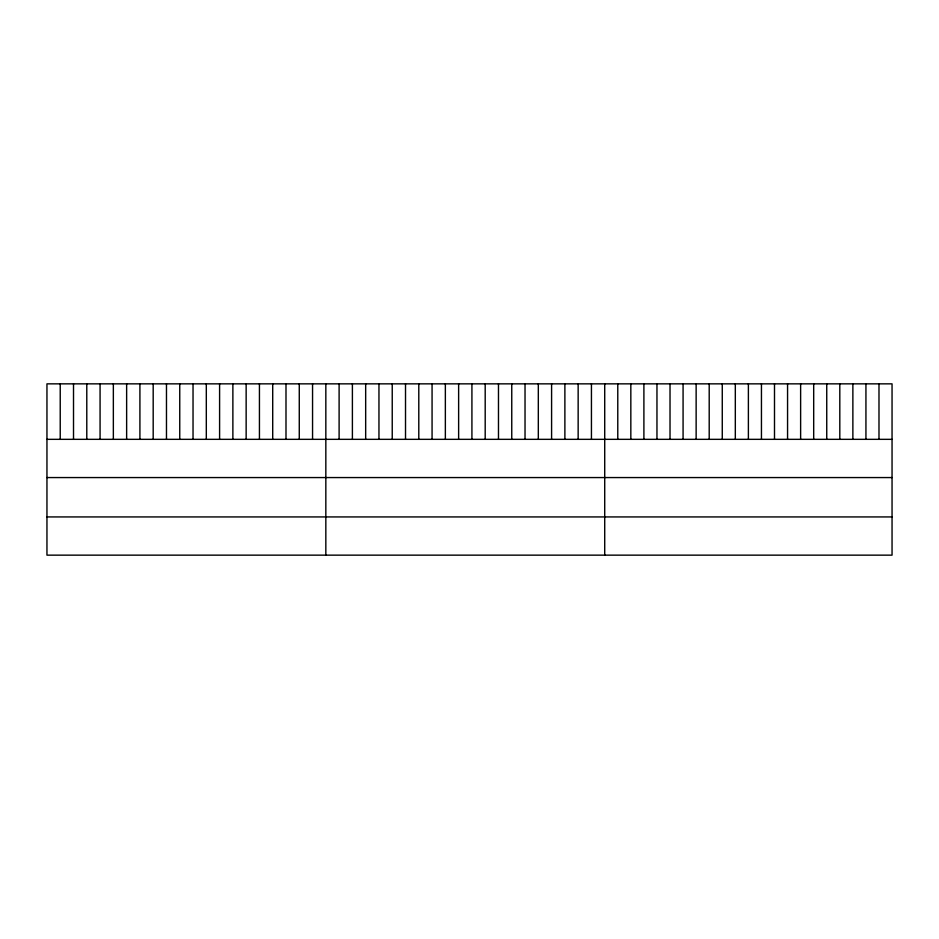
<?xml version="1.0" encoding="UTF-8"?>
<svg xmlns="http://www.w3.org/2000/svg" width="939" height="939" viewBox="0 0 939 939"><rect width="100%" height="100%" fill="white"/><g stroke="black" fill="none" stroke-linecap="round" stroke-linejoin="round"><path stroke-width="1.41" d="M892.05 439.335L892.05 555.149L46.95 555.149L46.95 383.851L892.05 383.851L892.05 439.335L46.95 439.335M46.95 477.564L892.05 477.564M46.95 516.931L892.05 516.931M878.986 383.851L878.986 439.335M865.934 383.851L865.934 439.335M852.87 383.851L852.87 439.335M839.806 383.851L839.806 439.335M826.743 383.851L826.743 439.335M813.69 383.851L813.69 439.335M800.627 383.851L800.627 439.335M787.563 383.851L787.563 439.335M774.499 383.851L774.499 439.335M761.447 383.851L761.447 439.335M748.383 383.851L748.383 439.335M735.319 383.851L735.319 439.335M722.267 383.851L722.267 439.335M709.203 383.851L709.203 439.335M696.139 383.851L696.139 439.335M683.076 383.851L683.076 439.335M670.023 383.851L670.023 439.335M656.96 383.851L656.96 439.335M643.896 383.851L643.896 439.335M630.832 383.851L630.832 439.335M617.78 383.851L617.78 439.335M604.716 383.851L604.716 555.149M591.441 383.851L591.441 439.335M578.154 383.851L578.154 439.335M564.879 383.851L564.879 439.335M551.592 383.851L551.592 439.335M538.317 383.851L538.317 439.335M525.03 383.851L525.03 439.335M511.755 383.851L511.755 439.335M498.48 383.851L498.48 439.335M485.193 383.851L485.193 439.335M471.918 383.851L471.918 439.335M458.631 383.851L458.631 439.335M445.356 383.851L445.356 439.335M432.069 383.851L432.069 439.335M418.794 383.851L418.794 439.335M405.519 383.851L405.519 439.335M392.232 383.851L392.232 439.335M378.957 383.851L378.957 439.335M365.67 383.851L365.67 439.335M352.395 383.851L352.395 439.335M339.108 383.851L339.108 439.335M325.833 383.851L325.833 555.149M312.558 383.851L312.558 439.335M299.271 383.851L299.271 439.335M285.996 383.851L285.996 439.335M272.709 383.851L272.709 439.335M259.434 383.851L259.434 439.335M246.147 383.851L246.147 439.335M232.872 383.851L232.872 439.335M219.597 383.851L219.597 439.335M206.31 383.851L206.31 439.335M193.035 383.851L193.035 439.335M179.748 383.851L179.748 439.335M166.473 383.851L166.473 439.335M153.186 383.851L153.186 439.335M139.911 383.851L139.911 439.335M126.636 383.851L126.636 439.335M113.349 383.851L113.349 439.335M100.074 383.851L100.074 439.335M86.787 383.851L86.787 439.335M73.512 383.851L73.512 439.335M60.225 383.851L60.225 439.335"/></g></svg>
